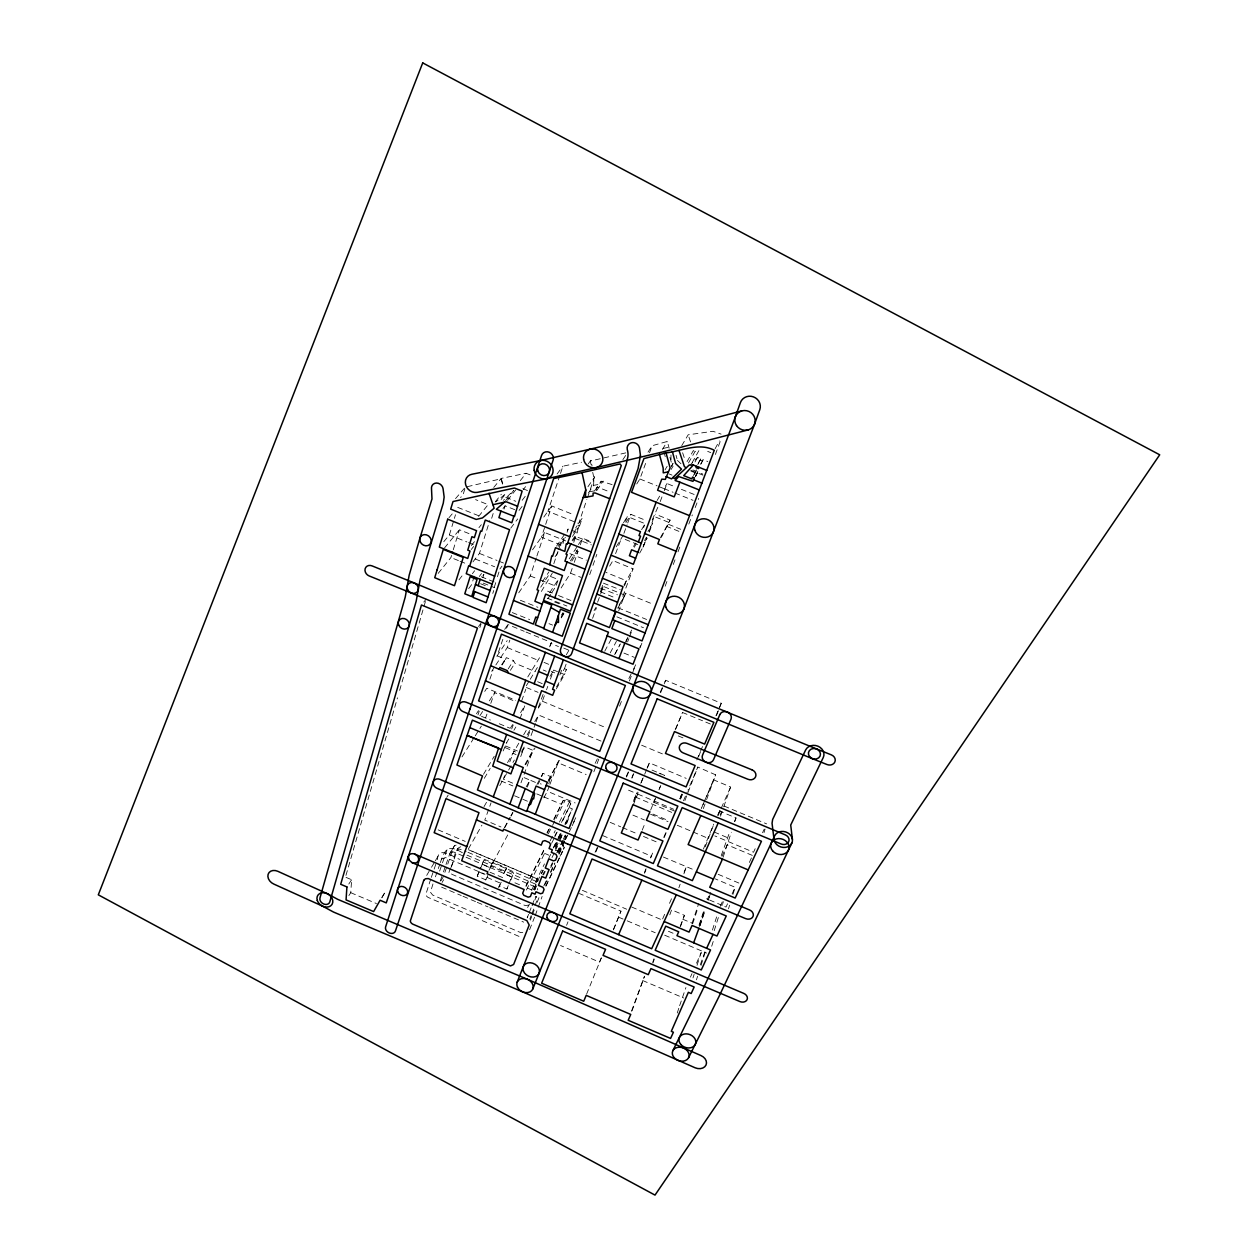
<?xml version="1.0" encoding="UTF-8"?>
<svg xmlns="http://www.w3.org/2000/svg" width="1258" height="1258" viewBox="0 0 1258 1258"><rect width="100%" height="100%" fill="white"/><g stroke="black" fill="none" stroke-linecap="round" stroke-linejoin="round"><path stroke-width="0.75" stroke-dasharray="5 3.75" d="M596.654 490.51L596.717 487.727L598.761 487.585L609.595 491.878M612.096 484.613L601.12 481.216L601.057 483.984L593.587 485.368L588.508 492.821M593.587 485.368L593.933 478.071L592.722 472.379M348.891 895.57L350.762 892.693L351.627 879.751L345.463 877.14M572.123 540.405L577.328 532.527L578.727 525.152L579.702 525.561L582.265 518.107L575.724 527.888M564.134 538.66L562.562 545.626L541.412 537.197L545.076 526.19M345.95 875.426L397.481 697.813M399.651 690.343L425.566 600.994M764.031 832.576L765.068 829.101M443.791 541.695L449.373 534.949L453.824 520.262M454.374 518.422L455.49 514.742M438.193 573.381L450.899 557.546L452.801 551.319M453.273 549.762L459.406 529.775L471.797 534.729M728.492 908.795L729.593 905.21M732.927 894.454L735.144 887.283L715.315 878.886M464.847 488.985L463.101 494.598L460.617 497.492M472.929 561.901L479.44 553.426L489.771 520.529M474.25 576.243L471.593 584.718L468.18 589.247M711.698 946.252L713.459 940.685M493.167 513.516L491.406 519.114L490.353 518.705M504.065 509.081L505.103 505.826L514.726 509.647M482.899 577.453L483.905 574.261L482.034 576.762M714.198 930.7L719.372 914.362M727.549 903.763L726.023 907.049L722.202 905.398L723.381 901.656M696.445 979.825L697.592 976.239M701.02 965.468L705.581 951.095M712.437 930.024L717.091 915.399M700.36 964.697L705.266 950.702M497.429 576.762L499.457 570.472M494.221 587.407L495.762 582.596M692.985 977.938L694.133 974.337M697.026 965.342L701.083 952.746L703.804 953.894M492.79 593.43L493.718 590.568M677.244 1013.02L679.037 1007.532M679.635 1005.708L685.909 987.577M622.789 596.323L633.041 568.82L612.929 560.581L608.164 568.616M699.008 925.228L704.417 908.921M707.405 899.847L708.6 896.231L709.638 896.655L708.443 900.288M699.668 924.599L704.48 910.053M699.542 926.517L704.905 910.273M722.202 905.398L708.443 899.549L711.446 890.412M700.077 925.668L704.857 911.169M723.083 857.28L731.323 832.261M734.845 821.537L736.024 817.967L719.592 811.064L718.019 814.618M479.864 627.6L481.091 623.889M559.904 475.225L547.953 511.283L578.68 523.485L586.857 499.536M560.502 473.417L562.892 466.215L581.526 462.252M545.673 524.366L551.759 505.999L573.286 514.553M518.736 592.817L530.278 575.96L536.285 557.876M536.883 556.067L544.698 532.543L565.707 540.909M721.227 855.597L729.624 832.198M553.819 563.678L557.97 551.413M558.568 549.667L560.345 544.415M692.104 923.105L698.788 903.323M692.686 923.655L698.111 907.521M541.38 591.449L552.309 573.129M567.091 532.26L568.223 528.926L566.1 532.055M587.486 497.696L594.468 477.285L593.666 473.495M590.82 542.418L575.755 536.427L573.617 542.717L572.421 542.229M502.854 639.284L497.162 655.827L505.7 659.349L506.298 657.62L513.5 660.607L514.915 663.202L535.2 671.599M506.644 628.245L507.918 624.566L524.224 631.312M430.692 879.153L425.849 894.375A3.931 3.145 30 0 0 428.286 897.489L520.718 937.131M431.305 877.376L436.793 861.368M437.391 859.591C438.303 845.297 453.084 857.123 459.673 859.34M551.098 576.683L558.237 579.529L555.942 586.228L538.833 579.372M489.881 679.241L492.979 670.215M477.961 714.859L479.235 711.147M495.841 664.979L507.273 647.556L509.82 640.18M432.956 883.965L430.456 892.189L432.626 895.036L520.733 932.618L524.114 932.367M435.425 876.842L439.75 864.356M440.363 862.579C445.867 845.738 449.814 844.983 465.208 854.386M561.115 587.973L570.519 573.208L573.648 564.15M574.261 562.326L578.02 551.444L572.72 549.337M580.3 544.84L582.58 538.235L591.323 541.695M561.917 615.539L562.845 612.85L560.974 615.885M720.519 816.253L723.146 808.627M723.759 806.834L730.615 786.973L713.773 779.913L701.477 808.092M439.624 871.086L446.999 849.81M718.098 815.373L720.001 809.9L717.626 815.247M680.138 926.501L684.399 915.321L671.615 909.801L669.649 915.258M680.609 926.297L684.399 915.321M440.237 881.103L442.8 873.744M443.445 871.904L445.363 866.385M446.008 864.545L449.861 853.506L454.484 845.738L456.308 845.03M444.876 872.344L453.839 846.681M705.266 846.807L714.072 823.534M589.719 574.591L592.314 567.232M592.958 565.392L596.827 554.353M703.395 849.119L713.679 824.147M450.568 867.784L448.744 872.973L449.578 875.662M451.182 866.054C455.176 860.818 453.32 848.993 460.758 846.76M451.276 867.234L457.991 848.222M485.667 717.689L486.94 714.119M490.777 703.395L494.598 692.655L514.176 700.973M521.661 700.863L525.828 689.18M511.707 728.964L513.217 724.954M503.121 750.963L506.864 742.692M624.518 585.866L626.342 580.74L605.931 572.374M652.918 963.062L654.254 959.367M549.62 646.864L550.862 643.42L558.458 646.549M550.155 645.999L551.397 642.539L549.054 646.408M678.864 887.739L680.138 884.232M683.896 873.791L686.459 866.683L684.085 872.093M652.729 962.276L654.003 958.738M488.544 809.743L484.786 820.09L500.967 826.946M631.453 1011.243L644.473 976.192M632.051 1010.819L644.458 976.57M489.787 806.299L491.06 802.824M543.063 694.432L537.622 709.433L542.355 701.256L545.909 691.507M520.718 756.577L522.919 750.539M527.857 736.779L529.744 731.606M546.522 689.793L547.78 686.365M550.406 679.116L553.709 670.058L564.528 674.555L566.477 669.508L564.449 668.69L561.713 673.455M703.316 808.627L705.958 801.409M706.603 799.616L715.629 774.834L697.797 767.05L688 790.103M531.049 735.537L535.421 723.57M536.05 721.856L538.55 715.016L601.591 741.324M564.449 668.69L566.1 664.193M625.556 521.284L627.302 516.488L645.087 523.674L641.376 530.074M701.382 808.359L715.629 774.834M559.873 674.98L561.823 669.681M520.985 782.822L523.47 776.06M524.083 774.378L532.936 750.318L524.9 746.953M636.737 483.984L639.866 478.984L646.313 461.482M649.537 452.738L652.116 445.741L667.306 441.448L669.13 448.21M597.613 602.189L603.384 586.432L624.613 595.081L618.732 610.806M592.597 618.307L596.449 607.803M623.905 533.361L627.082 524.728M627.711 522.998L630.887 514.365L646.423 520.623M519.963 718.79L524.869 705.518L518.894 715.55M504.647 775.73L503.373 779.174L514.821 784.096M509.773 761.908L512.965 753.275L516.063 754.596M600.899 590.033L602.802 584.891M715.393 454.484L720.724 440.08M527.338 787.052L529.933 780.086L521.583 776.579M541.789 776.375L542.921 773.34L551.303 776.862L548.661 783.828M643.656 527.495L644.615 524.948M643.263 546.743L646.565 537.937M665.152 586.228L667.18 580.787M673.266 564.496L675.294 559.071M677.999 551.822L680.028 546.397M649.018 531.395L654.176 516.472L668.847 522.385L667.227 526.63L679.509 531.584M652.242 519.869L659.538 503.389M660.214 501.58L663.595 492.554M664.271 490.762L666.976 483.544L674.194 486.437M649.285 532.165L652.666 523.155L647.917 531.474M694.4 474.297L696.775 469.423L693.394 475.571M700.973 464.013L703.128 459.673L707.814 461.544M489.96 867.674L490.557 866.102L504.332 872.046L506.455 868.02L492.711 862.107L489.96 867.674L481.814 864.167L484 860.173L492.114 863.68L492.711 862.107M549.29 786.061L547.324 791.266L575.126 802.95M549.935 784.332L558.08 762.788L586.165 774.551M526.143 886.355L543.503 851.462L544.321 847.499M485.667 880.113L487.758 875.741L485.588 879.767L477.269 876.15L480.525 867.58M477.269 876.15L484 860.173M534.556 890.192L535.939 886.528M534.996 889.673L536.395 886.009M615.587 553.614L621.562 537.937M626.044 642.178L627.333 638.781M627.616 641.926L628.89 638.561M629.535 636.878L632.098 630.148M564.15 839.967L565.833 836.491L562.184 834.95L559.621 841.523M503.735 873.618L505.842 869.592L513.641 872.958L511.566 876.999L503.735 873.618L504.332 872.046M505.842 869.592L506.455 868.02M661.362 537.323L670.105 520.104L655.481 514.207M695.532 476.719L698.552 470.13L695.187 476.279M499.363 885.742L498.718 887.409L501.486 881.685L499.363 885.742L506.911 889.013L509.003 884.956M554.023 819.697L563.144 800.638L565.298 799.994L569.544 801.786L570.739 803.783L561.681 822.936M529.791 919.095L531.175 915.525M531.867 913.733L537.37 899.423L536.317 896.388L532.747 905.351M684.902 800.575L697.797 767.05M506.911 889.013L508.248 885.585M508.908 883.871L511.566 876.999M510.984 879.814L513.641 872.958M528.596 914.299L527.212 917.884L529.98 912.144M529.288 912.506L531.363 907.128M532.055 905.335L535.531 896.372M569.261 807.62L572.374 808.91L565.55 823.33M530.326 920.085L531.694 916.532M532.386 914.755L534.446 909.408M537.197 902.3L539.242 896.954M640.055 647.917L642.02 642.822L639.724 647.367M688.802 524.083L692.34 514.915M695.187 507.587L698.725 498.42M716.573 715.393L721.259 703.253L665.655 680.279L664.114 683.66M555.391 850.597L558.961 843.19M680.547 799.207L682.575 794.018M698.63 756.593L701.398 749.454M566.745 823.345L568.931 817.731L565.565 824.588M619.565 706.147L621.672 700.737M629.409 680.924L635.746 664.696L633.151 669.901M664.318 837.419L666.394 832.12M681.647 794.16L679.509 799.648L681.616 794.741M697.75 464.595L700.785 458.73L697.545 457.425L689.746 465.523M556.146 850.377L560.769 851.745L562.813 851.084L564.197 847.577L563.207 845.533L558.788 843.646M593.839 771.814L598.808 759.124M529.618 929.662L534.524 917.255M535.232 915.478L542.119 896.435M644.583 873.288L645.967 869.797M650.748 857.736L652.792 852.578L650.496 857.94M566.587 925.322L568.003 921.8M660.623 692.765L663.501 685.641M664.208 683.849L665.655 680.279M586.605 994.135L601.245 958.124M613.338 929.866L620.98 911.154L579.403 893.542M613.652 929.316L620.98 911.154M596.009 851.745L598.21 846.335M626.547 777.051L628.733 771.689M631.878 777.554L633.261 774.142M631.909 778.23L633.985 773.135M633.324 801.55L637.319 792.084M641.297 782.46L643.986 775.919M675.798 728.838L682.544 712.484L702.562 720.771M634.048 799.522L636.013 794.773M640.747 783.278L642.744 778.466M644.662 774.283L646.643 769.503M647.335 767.836L649.395 762.835L686.192 778.372M632.978 805.639L637.759 794.081L627.003 789.521M642.225 830.123L645.354 822.449M674.618 811.08L653.767 802.258L655.025 799.223M650.622 810.089L655.638 797.981M659.318 788.986L660.812 785.369M653.767 802.258L655.135 798.987M658.909 789.882L660.277 786.627M601.355 957.81L599.531 962.134L560.533 945.513M675.2 729.844L682.544 712.484M696.838 759.926L699.81 752.897M700.549 751.152L702.782 745.868M715.928 715.786L721.259 703.253M644.489 872.313L646.014 868.728M683.487 800.748L687.245 791.88M665.671 832.89L663.218 838.63M680.012 798.673L682.119 793.767M680.389 798.5L682.025 794.694M634.472 801.236L638.199 792.65M647.068 768.182L649.395 762.835M690.453 977.12L691.979 973.645M696.523 963.188L701.083 952.746M662.636 918.906L664.916 913.717M669.492 903.338L671.772 898.149M718.176 815.121L720.519 809.837M721.29 808.076L730.615 786.973M720.111 814.917L721.683 811.347M595.065 852.295L598.085 845.58M734.42 821.521L736.024 817.967M721.95 856.399L727.187 844.81L752.551 855.503M708.254 899.737L709.638 896.655M626.28 776.375L628.575 771.311M660.246 692.104L663.343 685.343M720.189 906.389L722.532 901.263M732.109 893.872L735.144 887.283M755.177 848.694L753.542 852.232L714.811 835.91M762.537 832.749L764.172 829.195M749.343 862.469L751.749 857.248M671.709 465.932L672.983 463.274M545.752 885.994L559.165 858.066M559.999 856.305L564.197 847.577M546.019 886.072L562.813 851.084M558.898 853.301L564.7 841.272M565.534 839.558L571.336 827.544M572.154 825.814L574.639 820.672M543.881 885.632L546.397 880.396M550.611 871.684L554.809 862.957M559.008 854.245L563.207 845.533M544.761 884.987L547.293 879.751M550.658 872.737L554.872 863.994M556.822 852.625L562.625 840.659M563.458 838.944L565.125 835.516M550.737 866.117L552.419 862.673M557.436 852.311L565.786 835.06M550.737 867.705L553.253 862.501M558.285 852.106L563.317 841.696M558.678 853.081L564.48 841.083M565.298 839.369L566.949 835.941M573.569 822.229L576.054 817.087M529.445 904.282L527.574 907.474M555.376 847.294L562.122 833.519M542.764 874.766L544.447 871.307M555.423 848.804L559.653 840.14M560.486 838.41L562.184 834.95M543.535 874.97L545.233 871.48M552.01 857.563L554.542 852.342M536.726 882.613L536.018 881.323L537.15 878.996L535.892 878.147L469.265 850.046M553.158 848.112L557.325 839.589M558.159 837.891L560.675 832.78M564.858 824.242L572.374 808.91M553.85 847.247L560.533 833.582M533.549 889.312L542.969 870.111M548.944 857.877L550.658 854.386M595.16 763.323L597.66 758.197M533.817 889.548L538.11 880.789M541.522 873.791L543.236 870.3M554.668 846.87L558.017 840.014M558.851 838.3L561.383 833.158M531.584 890.145L544.462 863.9M554.778 836.051L556.461 832.654M561.493 822.465L570.739 803.783M551.602 843.379L554.118 838.268M554.967 836.57L557.483 831.459M550.186 840.8L555.234 830.626M559.448 822.134L569.544 801.786M526.394 890.035L544.588 853.364L543.503 851.462M628.843 678.565L632.287 671.63M525.844 886.025L544.918 847.735M548.315 833.85L551.712 827.072M552.561 825.374L555.108 820.31M555.957 818.612L565.298 799.994M546.963 832.812L548.661 829.431M553.772 819.273L563.144 800.638M547.199 833.268L549.762 828.173M543.881 797.824L546.459 792.902M625.619 641.596L629.11 634.944M629.959 633.309L631.673 630.038M614.627 654.647L619.848 644.756M548.252 780.526L559.087 760.005M615.178 653.814L620.398 643.923M548.897 780.212L559.747 759.643M548.771 781.658L551.303 776.862M610.24 652.855L616.389 641.344M536.946 784.473L540.358 778.12M541.207 776.516L542.921 773.34M538.094 784.206L539.792 781.014M488.953 870.316L508.106 834.18M604.736 651.235L612.929 635.935M715.126 448.713L719.34 440.913M504.505 827.512L509.977 817.496M510.89 815.829L512.714 812.495M504.725 827.733L510.198 817.716M511.11 816.033L512.934 812.699M695.281 476.719L697.813 472.096L702.766 474.077M526.206 786.895L529.933 780.086L538.393 783.64M700.627 464.233L703.128 459.673M660.34 537.889L670.105 520.104M619.109 605.004L626.091 593.241L652.446 603.982M617.82 608.196L626.091 593.241M698.269 463.274L700.785 458.73M694.998 461.969L697.545 457.425M525.026 764.424L533.659 749.013M525.608 764.754L535.059 747.85M692.136 462.661L700.14 448.43M623.921 585.064L633.041 568.82M639.677 553.111L642.366 548.331M642.98 547.246L647.099 537.968L643.263 544.73M644.521 540.563L646.423 537.197M688.488 462.991L694.793 451.889L697.058 450.081M468.432 848.867L481.908 825.169M381.85 897.835L384.602 892.991L386.851 893.951M556.335 688.912L564.528 674.555M521.645 751.388L524.319 746.702M687.041 461.623L693.378 450.537L694.793 451.889M521.803 752.378L524.68 747.331M499.725 785.558L507.65 771.72M508.609 770.053L514.333 760.052M556.476 686.978L566.477 669.508M634.252 547.293L636.186 543.928M442.077 882.471L443.665 879.704M527.133 734.861L531.002 728.146M534.744 721.636L538.55 715.016M507.524 762.678L519.727 741.607M523.658 734.798L526.615 729.703M633.545 546.444L635.479 543.094M441.023 880.726L443.429 876.559M484.031 806.614L486.893 801.661M594.059 610.649L595.899 607.488M449.861 853.506L454.484 845.738M566.304 654.789L569.245 649.757M657.132 500.48L660.088 495.385M658.83 486.563L664.004 488.639L666.976 483.544M671.143 469.47L673.093 466.168M549.998 676.411L553.709 670.058M600.506 591.354L603.384 586.432M671.096 466.97L673.014 463.699M681.742 445.646L688.173 434.796L713.019 431.29L721.101 434.12M506.203 743.305L509.097 738.415M513.924 730.269L515.843 727.014M426.682 875.411L430.535 868.901M431.51 867.265L434.403 862.39M435.362 860.755L439.231 854.245M484.314 778.325L490.195 768.402M510.496 728.036L512.572 724.577M483.497 774.315L494.237 756.294M665.026 469.879L667.149 466.309M616.231 546.837L623.276 535.09M526.316 685.72L529.256 680.877M530.231 679.273L538.062 666.363M625.918 522.573L630.887 514.365M623.449 522.825L627.302 516.488M527.794 676.93L541.082 655.166M561.099 617.253L563.899 612.709M561.288 617.898L564.087 613.354M446.7 797.462L448.147 795.119M662.368 449.452L667.306 441.448M381.897 897.363L384.602 892.991M462.001 756.907L474.219 737.471M475.241 735.851L481.342 726.133M510.402 670.31L514.915 663.202M479.911 715.723L483.056 710.786M489.362 700.895L494.598 692.655M648.027 452.157L652.116 445.741M508.216 668.894L513.5 660.607M476.452 713.789L478.48 710.628M571.792 561.084L578.02 551.444M547.922 598.651L550.925 593.996M551.932 592.439L554.935 587.785M549.699 592.707L558.237 579.529M570.409 560.895L577.658 549.699M501.706 664.696L506.298 657.62M484.723 691.413L486.767 688.252L515.654 700.281M502.036 665.026L505.7 659.349M569.166 558.866L577.422 546.161M578.46 544.572L582.58 538.235M491.689 671.332L494.803 666.567M348.796 884.06L351.627 879.751M572.815 540.893L575.755 536.427M496.847 656.299L507.194 640.636M540.72 587.14L549.337 574.151M573.522 532.967L578.727 525.152M622.883 459.642L625.761 455.317M542.434 581.668L548.913 571.918M572.437 536.49L579.702 525.561M555.092 556.759L560.423 548.803M560.077 545.154L565.392 537.26M596.952 490.274L603.148 481.075M504.678 629.377L507.918 624.566M594.908 490.4L601.12 481.216M558.143 546.381L563.474 538.503M556.571 546.145L565.046 533.628M587.942 486.736L594.468 477.285M478.512 626.563L480.65 623.543M532.543 549.809L544.698 532.543M588.241 463.919L590.851 460.255L592.046 465.932M543.802 517.069L551.759 505.999M499.898 568.993L501.973 566.131M557.121 473.951L562.892 466.215M479.298 576.494L481.531 573.491M510.732 528.171L517.683 518.941M472.395 573.727L474.659 570.739M519.067 510.418L522.51 505.889M522.164 500.291L526.74 494.331M458.966 579.875L463.447 574.041M523.281 489.598L525.592 486.626M503.027 508.452L505.103 505.826M471.231 549.526L473.621 546.475M471.357 545.563L474.974 540.987M507.524 500.322L515.686 489.96M423.789 602.063L426.116 599.138M520.277 480.65L526.111 473.275L532.134 475.666M505.622 500.668L513.814 490.305L503.436 500.338M478.936 527.668L481.327 524.68M501.14 499.473L505.795 493.623L495.683 502.021M495.353 501.738L501.36 494.237M478.559 516.472L488.104 504.678L475.603 499.63M493.718 487.475L501.14 478.433L526.111 473.275M444.546 547.89L459.406 529.775M448.964 517.714L452.707 513.295M455.506 498.655L465.429 487.113M441.589 859.01L445.599 857.579L485.038 874.263M456.685 850.487L459.453 849.024L466.183 851.556M450.521 852.562L453.619 851.949L464.281 856.462M528.722 905.1L525.246 905.571L451.795 874.247L450.301 872.36M467.268 486.689L500.794 478.858L503.043 485.525M625.808 452.864L590.301 461.026L591.103 464.815M662.997 448.43L669.586 447.093M594.782 490.856L586.873 492.13M505.795 497.35L515.796 501.297M603.431 583.162L620.288 589.766M600.491 588.178L617.442 594.814M522.856 488.702L527.574 490.573M569.874 553.63L586.291 560.156M700.266 460.035L702.64 460.978M571.871 530.373L577.328 532.527M574.576 538.204L591.37 544.871M457.708 507.399L478.999 515.859M554.448 601.89L559.495 603.887M639.866 478.984L657.116 485.887M570.519 573.208L580.881 577.343M449.373 534.949L466.844 541.931M468.589 542.623L473.841 544.714M479.44 553.426L497.036 560.455M498.797 561.162L504.065 563.269M475.178 558.977L494.661 566.76M547.592 591.181L553.693 593.619M547.246 598.148L566.933 606.026M707.672 451.386L710.77 452.628M690.799 470.288L702.97 475.162M690.909 471.105L697.215 473.637M530.278 575.96L537.119 578.696M558.521 595.553L570.928 600.522M481.264 576.777L494.079 581.919M483.198 583.114L494.646 587.706M480.603 583.759L487.161 586.385M520.356 600.27L537.921 607.315M512.273 612.583L529.681 619.581M692.875 469.926L696.099 471.215M669.225 473.983L672.039 475.115M681.396 489.346L695.831 495.149M664.004 488.639L673.093 492.287M674.901 493.026L693.064 500.338M458.399 560.565L450.899 557.546M460.082 561.241L466.812 563.961M549.007 623.669L552.561 625.1M668.485 524.334L680.72 529.288M625.179 539.415L637.837 544.541M624.628 592.99L625.556 593.367M600.27 591.763L613.888 597.314M618.024 607.818L646.628 619.486M616.86 616.845L643.483 627.726M623.921 653.075L634.378 657.368M526.033 632.051L547.765 641.045M710.424 724.026L704.37 721.526M551.271 671.426L554.715 672.857M563.741 648.09L568.946 650.26M544.038 662.4L549.463 664.649M507.273 647.556L539.226 660.796M543.236 670.011L546.271 671.269M678.345 735.946L684.572 738.54M537.622 681.726L543.063 683.99M526.41 687.513L538.078 692.356M542.355 701.256L606.843 728.083M641.627 745.223L663.233 754.218M481.515 716.337L490.4 720.048M499.269 723.759L509.93 728.225M505.118 747.598L515.591 752.001M522.809 799.27L527.857 801.393M652.053 770.116L664.57 775.384L659.145 773.245M724.042 806.016L766.625 823.88M714.167 832.025L727.218 837.529M540.311 783.734L541.223 784.111M706.524 898.747L708.443 899.549M637.759 794.081L673.706 809.271M635.306 796.99L671.678 812.354M652.981 814.099L668.784 820.782M677.244 825.279L691.381 831.255M693.142 832.01L707.295 837.985M650.559 814.24L668.045 821.631M632.931 815.137L644.442 819.996M610.193 822.37L620.713 826.82M622.458 827.56L636.469 833.488M643.483 836.444L657.494 842.373M536.773 793.892L541.978 796.094M543.723 796.833L561.697 804.428M500.983 780.919L512.871 785.936M718.161 874.31L739.688 883.399M663.406 857.06L695.47 870.489M514.538 795.764L519.507 797.871M602.598 835.532L651.361 856.163M467.992 852.326L536.018 881.323M466.985 855.141L536.348 884.453M350.762 892.693L376.457 903.559M631.689 907.034L662.148 919.991M668.454 931.297L673.832 933.562M468.416 849.716L537.056 878.792M618.48 917.113L625.478 920.101M627.239 920.84L655.261 932.744M466.073 857.217L536.6 887.503M489.991 872.219L506.031 879.028M514.947 882.817L520.293 885.082M527.432 888.117L532.779 890.381M505.606 745.963L517.431 750.995M544.588 853.364L548.755 855.141M682.669 919.173L692.608 923.403M582.407 890.35L626.657 909.22M438.146 829.855L465.24 841.413M664.68 935.197L706.634 953.092M441.621 887.157L461.23 895.523M463.023 896.278L475.508 901.593M477.285 902.363L487.994 906.908M489.771 907.678L523.658 922.114M642.602 980.501L683.66 997.987M487.113 877.424L500.841 883.352M479.471 872.14L484.44 874.294M677.433 460.412L680.955 463.762M537.15 878.996L537.874 880.285M501.14 478.433L503.389 485.101M682.622 452.754L684.95 459.752M690.532 441.935L688.173 434.796M537.355 888.541L537.748 889.893M663.925 451.842L665.325 456.953M676.065 455.333L676.977 458.714M669.948 457.299L671.961 464.752M670.97 454.971L671.049 459.768"/><path stroke-width="1.5" d="M567.783 542.733L570.849 543.865L565.974 554.086L567.185 554.574L564.936 561.178L567.106 562.043L564.213 570.487L549.762 564.716L551.759 555.847L552.639 556.209L555.501 547.717L564.826 551.413L566.242 543.896L567.232 544.305L583.177 497.523L585.457 497.303L585.772 489.897L582.061 472.615L620.005 463.966L621.295 465.523L570.456 611.199L543.535 600.428L545.658 594.153L572.642 604.956M469.942 709.103L553.158 460.019A6.29 5.74 40.5 0 0 549.133 452.22A6.29 5.74 40.5 0 0 541.553 455.49L408.394 856.242L408.85 859.859L411.995 862.595L739.924 1001.572A5.63 4.497 18.5 0 0 747.048 999.701A5.63 4.497 18.5 0 0 743.824 993.427L553.819 912.773M689.431 515.591L631.547 492.318L643.939 458.572L666.048 452.911L670.121 467.882L665.34 479.377L661.755 479.172L657.604 490.243L674.209 496.879L679.839 482.16L699.306 489.975L642.052 640.92L611.828 628.56L614.816 620.587L612.866 619.801L615.98 611.53L648.279 624.723M419.952 538.031L409.164 575.205L405.233 597.094L320.004 897.835A5.346 4.183 32.7 0 0 323.636 903.967A5.346 4.183 32.7 0 0 329.769 902.002L416.194 601.12L420.172 579.325L443.272 503.169L444.153 497.067L443.068 488.686A6.164 5.441 42.9 0 0 436.416 483.041A6.164 5.441 42.9 0 0 431.51 488.969L431.981 498.939L419.983 537.952M517.588 506.251L506.361 501.8L504.458 502.146L496.344 509.27L514.491 516.44L522.133 491.076L514.443 488.025L453.022 501.533L450.679 509.128L476.169 519.428L482.474 517.934L494.142 508.232L489 493.215M494.677 576.148L469.674 566.131L480.65 530.97L481.72 531.395L485.274 520.041L509.569 529.712L486.154 602.708L472.961 597.393L474.785 591.622L473.401 591.071L477.049 579.482L470.13 576.699L464.784 593.792L471.656 596.559L473.401 591.071M526.898 810.702L569.041 828.472L591.81 770.148L472.379 720.142L456.921 765.006L482.506 775.95L477.458 789.914L526.615 811.457L536.081 786.061L544.572 789.647M500.967 511.094L498.907 517.636L511.802 522.778L513.893 516.236M478.15 585.678L480.179 579.278M615.98 611.53L614.486 611.262L623.009 586.684L602.456 578.255L622.474 524.413L640.448 531.678L639.001 535.531L640.558 536.175L638.404 541.962L641.281 543.126L633.387 564.244L611.199 555.234M641.281 543.126L656.141 502.162M408.378 856.258L385.577 926.989A5.362 4.214 30.5 0 0 389.367 933.027A5.362 4.214 30.5 0 0 395.484 930.857L469.926 709.119M543.786 628.245L535.248 624.817L543.141 601.56L551.727 605.004L543.613 628.717L562.279 636.218L570.346 613.149L560.549 609.202L552.561 632.318M583.177 497.523L585.772 489.897M508.594 673.156L499.269 669.272L499.866 667.526L507.163 670.545L508.594 673.156L543.236 687.544L554.605 656.189L501.439 634.189L478.59 700.879L599.704 751.388L625.383 685.484L554.605 656.189M554.841 597.817L562.468 575.551L544.258 568.286L537.04 589.782L538.566 590.395L534.902 601.293L542.245 604.233M615.429 611.655L609.485 627.585L587.942 618.794L602.456 578.255M513.343 715.362L525.75 680.279M735.348 416.901L740.396 402.639A10.316 9.875 25.2 0 1 753.432 396.868A10.316 9.875 25.2 0 1 759.769 409.762L754.627 423.993M476.42 819.839L478.984 812.668L445.977 798.626L434.167 832.67L466.765 846.587L461.686 860.724L487.805 871.841L487.098 873.744L524.114 889.516L522.683 893.322L523.8 895.287L528.14 897.143L530.404 896.545L531.851 892.803L535.043 894.171L535.971 891.78L540.547 893.746L542.67 893.07L544.069 889.485L543.047 887.377L538.455 885.412L541.915 876.511L545.705 878.115L549.07 869.577L545.28 867.973L548.787 858.868L553.441 860.865L555.596 860.158L557.027 856.509L556.005 854.339L551.334 852.358L552.309 849.826L549.07 848.474L550.579 844.543L549.353 842.498L544.934 840.611L542.701 841.272L541.223 845.14L503.593 829.179L502.901 831.082L476.42 819.839L466.765 846.587M506.644 734.499L497.162 761.074L513.107 767.773L510.89 773.874L492.711 766.122L498.593 748.023L467.331 735.505L501.282 749.532M534.147 683.754L545.406 652.383M563.38 659.821L552.577 689.321L554.652 690.155L552.687 695.281L541.616 690.673L530.121 722.359M513.107 767.773L514.506 763.889L523.281 767.569L509.962 803.862M515.104 764.125L523.344 741.481M493.325 796.707L502.996 770.509M518.123 807.888L525.278 788.609L516.849 785.071M699.306 489.975L714.292 450.27C698.929 442.281 681.978 450.93 666.048 452.911M601.167 651.786L608.479 632.239L586.684 623.339L579.529 642.917L633.057 664.208L638.97 648.876L607.127 635.84M735.395 416.76L665.907 601.607M698.961 467.268L698.457 468.589L696.067 467.63L696.586 466.309M535.295 814.24L547.356 782.24L521.834 771.516M679.839 482.16L675.137 480.493L678.754 476.562L693.001 481.358L694.353 477.82L692.545 477.096L691.869 478.921L683.707 475.634L693.3 465.004L706.854 470.445M754.58 424.135L683.943 608.746M619.015 658.437L624.833 643.09M633.34 686.333L665.938 601.544M517.164 982.215L633.356 686.27M683.927 608.809L539.069 973.299M532.826 988.914L539.069 973.299M618.621 934.647L641.879 880.144M700.737 815.734L688.126 844.558L748.196 869.907L761.436 841.272L682.182 807.62L657.447 865.819L692.356 880.631L718.161 823.078M664.491 921.642L689.069 932.099L692.073 925.448L716.981 936.031L726.259 915.966L592.046 858.994L569.811 913.78L651.675 948.752L676.332 894.768M722.485 859.057L709.748 887.283L735.191 898.039L748.196 869.907M698.945 928.325L693.661 942.777M706.619 948.312L710.534 949.963L701.288 969.949L655.182 950.262L665.734 926.155L678.707 931.785L676.961 935.669L706.619 948.312L713.05 934.332M791.801 843.096L718.9 996.729L688.551 1057.774A8.633 6.762 20.4 0 1 674.225 1057.774A8.633 6.762 20.4 0 1 679.304 1047.206A8.633 6.762 20.4 0 1 688.613 1057.664M672.857 1050.682L702.703 989.716L774.645 835.815A9.341 7.878 16.9 0 1 789.442 834.038A9.341 7.878 16.9 0 1 787.414 846.901A9.341 7.878 16.9 0 1 774.047 839.526L772.05 823.235L772.648 819.445L805.592 750.051A9.624 8.334 15.2 0 1 818.046 746.23A9.624 8.334 15.2 0 1 823.251 757.552L790.716 825.028L792.414 839.369M665.954 476.578L671.599 478.858L681.506 469.14L675.609 463.526L672.385 451.638M693.3 465.004L689.258 464.988L674.571 478.732L673.14 477.364M554.888 625.588L557.231 621.955L558.505 622.458L558.379 615.476M529.036 804.963L530.562 804.334L532.747 798.484L533.659 798.861L534.634 793.468L525.278 788.609M741.717 410.941L658.217 432.831L590.175 449.169M748.227 429.906L664.224 451.575L596.135 467.646M540.594 460.522L590.269 449.137M546.522 478.811L596.04 467.661M492.947 504.725L504.458 502.146M582.061 472.615L553.646 478.59L508.94 614.25L533.361 624.062L535.766 617.002L537.653 617.757M540.783 460.491L472.127 474.203A9.781 8.727 42 0 0 465.664 484.755A9.781 8.727 42 0 0 477.144 492.397L546.334 478.858M668.202 471.876L663.249 472.851L663.155 467.992L659.396 454.248M585.457 497.303L593.037 495.904L593.084 493.089L595.144 492.963L609.705 498.718M526.96 979.086L337.71 899.344L327.913 894.013M523.029 992.012L333.543 912.066L321.859 905.791M414.039 582.879L494.881 616.389M411.366 593.037L491.233 626.185M596.984 594.138L617.474 602.173M414.134 582.91L372.038 565.88A5.96 5.111 41 0 0 365.166 568.679A5.96 5.111 41 0 0 369.129 575.928L411.287 593.005M538.581 524.287L569.827 536.71M570.849 543.865L591.134 551.932M567.106 562.043L585.112 569.198M528.124 556.083L549.762 564.716M550.862 607.535L559.448 612.394M816.568 748.95L831.381 754.879A6.101 5.284 14.4 0 1 834.856 761.971A6.101 5.284 14.4 0 1 827.041 764.549L812.275 758.637M693.598 479.801L701.948 483.151M469.674 566.131L468.699 565.738L466.246 573.695L492.145 584.074M475.43 584.593L490.085 590.474M513.484 600.475L539.902 611.089M474.785 591.622L488.01 596.937M644.458 533.439L659.459 539.509L657.808 543.818L675.735 551.098M618.936 534.084L638.404 541.962M637.837 552.325L631.61 549.793L629.409 555.706L635.62 558.237M593.792 602.802L614.486 611.262M614.816 620.587L645.102 632.978M494.709 616.326L816.662 748.997M491.406 626.264L812.181 758.605M545.547 681.144L554.259 684.745M490.651 665.702L499.269 669.272M538.55 671.505L547.67 675.294M485.462 680.845L520.45 695.391M518.736 700.203L535.609 707.232M469.8 727.611L503.986 741.937M546.176 785.354L580.284 799.663M553.803 912.773L414.841 854.135M696.492 871.92L713.443 879.09M567.594 843.961L745.679 918.639A5.755 4.733 18.4 0 0 752.976 916.563A5.755 4.733 18.4 0 0 749.674 910.021L440.111 779.425A5.645 4.655 31.9 0 0 433.397 781.627A5.645 4.655 31.9 0 0 436.982 788.279L567.562 843.961M527.589 979.337L700.91 1055.541A8.649 6.762 19.8 0 1 706.005 1065.054A8.649 6.762 19.8 0 1 695.202 1067.822L522.416 991.76M327.693 893.888L277.719 871.259A8.444 6.589 34.3 0 0 268.111 874.326A8.444 6.589 34.3 0 0 273.819 884.075L322.079 905.917M685.783 467.756L684.336 466.372L678.974 450.317M408.85 859.859A5.504 4.434 31.1 0 1 412.137 853.632A5.504 4.434 31.1 0 1 418.662 859.324A5.504 4.434 31.1 0 1 411.995 862.595M640.448 455.553L638.089 468.526L571.635 653.594A5.975 5.221 30.4 0 1 564.37 656.283A5.975 5.221 30.4 0 1 560.612 649.112L626.28 464.092L627.899 456.67A18.886 17.47 37.1 0 0 627.255 449.468A6.369 5.928 35.7 0 1 632.082 442.612A6.369 5.928 35.7 0 1 639.441 447.817L640.448 455.553M346.909 886.921L346.06 899.91L373.642 911.578L380.105 900.256L386.253 902.882L477.442 628.072L421.461 605.004L340.698 884.28L346.909 886.921M447.706 519.192L439.325 547.073L467.724 558.442L470.02 551.051L467.756 550.139L471.923 536.679L474.376 537.653L476.546 530.672L447.706 519.192M437.124 569.78L434.733 577.705L454.484 585.693L463.259 557.42L443.303 549.4L437.124 569.78M423.789 880.301L410.312 920.998A4.026 3.176 29.9 0 0 412.813 924.174L510.512 965.924L513.61 964.509L529.209 924.976L526.819 920.557L428.27 878.571L425.408 878.76L423.789 880.301M422.719 62.9L98.297 894.831L655.009 1195.1L1159.703 454.798L422.719 62.9M562.64 931.03L541.648 983.221L583.728 1001.242L586.197 995.361L630.745 1014.435L628.182 1020.285L670.577 1038.416L673.407 1032.236L671.3 1031.34L688.362 992.326L691.177 993.521L694.164 987.011L650.936 968.613L648.279 974.667L603.038 955.372L605.585 949.303L562.64 931.03M657.163 698.85L631.013 763.921L686.097 786.895L695.155 765.54L665.466 753.4L674.461 731.59L704.637 744.107L713.884 722.328L657.163 698.85M623.229 783.136L599.783 840.879L653.295 863.554L662.935 840.957L641.501 831.868L638.073 840.045L621.326 832.969L632.978 804.664L649.914 811.819L646.392 820.2L667.935 829.321L677.858 806.126L623.229 783.136M719.828 714.607L702.514 755.193A5.944 5.126 20.9 0 0 705.99 762.191A5.944 5.126 20.9 0 0 713.49 759.769L730.977 719.23A6.038 5.268 20.3 0 0 727.486 712.059A6.038 5.268 20.3 0 0 719.828 714.607M752.08 769.865L687.025 743.399A5.944 5.126 22.2 0 0 679.603 745.915A5.944 5.126 22.2 0 0 683.157 752.897L748.007 779.3A5.975 5.142 18.6 0 0 755.571 776.831A5.975 5.142 18.6 0 0 752.08 769.865M600.333 757.347L466.215 702.216A5.787 4.906 33.1 0 0 459.312 704.669A5.787 4.906 33.1 0 0 463.023 711.588L781.092 843.976A5.913 5.001 16.9 0 0 788.672 841.728A5.913 5.001 16.9 0 0 785.354 834.903L600.38 757.379M606.01 768.402A5.834 4.969 25.5 0 0 615.634 771.233A5.834 4.969 25.5 0 0 612.52 762.521A5.834 4.969 25.5 0 0 606.01 768.402M583.618 459.249A9.985 9.183 37.8 0 0 599.358 466.168A9.985 9.183 37.8 0 0 596.544 449.782A9.985 9.183 37.8 0 0 583.618 459.249M736.496 425.566A10.284 9.797 25.2 0 0 754.108 425.157A10.284 9.797 25.2 0 0 744.374 410.533A10.284 9.797 25.2 0 0 736.496 425.566M407.498 589.326A5.96 5.142 39 0 0 417.216 591.873A5.96 5.142 39 0 0 413.426 582.674A5.96 5.142 39 0 0 407.498 589.326M487.742 622.647A5.96 5.189 34.7 0 0 497.555 625.179A5.96 5.189 34.7 0 0 493.859 616.043A5.96 5.189 34.7 0 0 487.742 622.647M317.268 900.413A8.46 6.62 32.7 0 0 330.681 905.87A8.46 6.62 32.7 0 0 326.718 893.432A8.46 6.62 32.7 0 0 317.268 900.413M517.478 987.137A8.523 6.715 25.8 0 0 531.615 990.754A8.523 6.715 25.8 0 0 525.938 978.771A8.523 6.715 25.8 0 0 517.478 987.137M398.644 625.084A5.897 5.032 37.9 0 0 408.237 627.616A5.897 5.032 37.9 0 0 404.463 618.606A5.897 5.032 37.9 0 0 398.644 625.084M503.798 573.349A6.054 5.346 36 0 0 513.751 576.101A6.054 5.346 36 0 0 510.245 566.666A6.054 5.346 36 0 0 503.798 573.349M537.921 471.263A6.259 5.692 39.9 0 0 548.252 473.841A6.259 5.692 39.9 0 0 544.541 463.935A6.259 5.692 39.9 0 0 537.921 471.263M809.68 756.781A6.086 5.284 15.2 0 0 820.027 756.137A6.086 5.284 15.2 0 0 813.564 748.479A6.086 5.284 15.2 0 0 809.68 756.781M397.748 891.875A5.441 4.324 30.8 0 0 406.601 894.548A5.441 4.324 30.8 0 0 403.268 886.654A5.441 4.324 30.8 0 0 397.748 891.875M534.163 470.303A9.891 8.995 39.9 0 0 549.62 477.442A9.891 8.995 39.9 0 0 546.947 461.246A9.891 8.995 39.9 0 0 534.163 470.303M547.136 917.774A5.535 4.482 25.7 0 0 556.256 920.526A5.535 4.482 25.7 0 0 553.127 912.522A5.535 4.482 25.7 0 0 547.136 917.774M523.422 971.082A8.57 6.793 25.7 0 0 537.512 975.453A8.57 6.793 25.7 0 0 532.669 963.203A8.57 6.793 25.7 0 0 523.422 971.082M694.888 530.357A9.938 9.168 25.2 0 0 711.493 534.744A9.938 9.168 25.2 0 0 706.288 519.114A9.938 9.168 25.2 0 0 694.888 530.357M665.891 607.268A9.702 8.727 25.3 0 0 682.072 611.608A9.702 8.727 25.3 0 0 676.851 596.591A9.702 8.727 25.3 0 0 665.891 607.268M633.34 691.727A9.451 8.271 25.4 0 0 649.018 696.099A9.451 8.271 25.4 0 0 643.907 681.742A9.451 8.271 25.4 0 0 633.34 691.727M772.632 850.88A9.325 7.847 17.1 0 0 788.404 850.204A9.325 7.847 17.1 0 0 778.513 838.583A9.325 7.847 17.1 0 0 772.632 850.88M680.814 1044.47A8.68 6.825 20.2 0 0 695.297 1044.439A8.68 6.825 20.2 0 0 686.066 1033.856A8.68 6.825 20.2 0 0 680.814 1044.47M420.141 541.538A6.054 5.284 40.7 0 0 429.969 544.289A6.054 5.284 40.7 0 0 426.368 534.823A6.054 5.284 40.7 0 0 420.141 541.538"/></g></svg>
